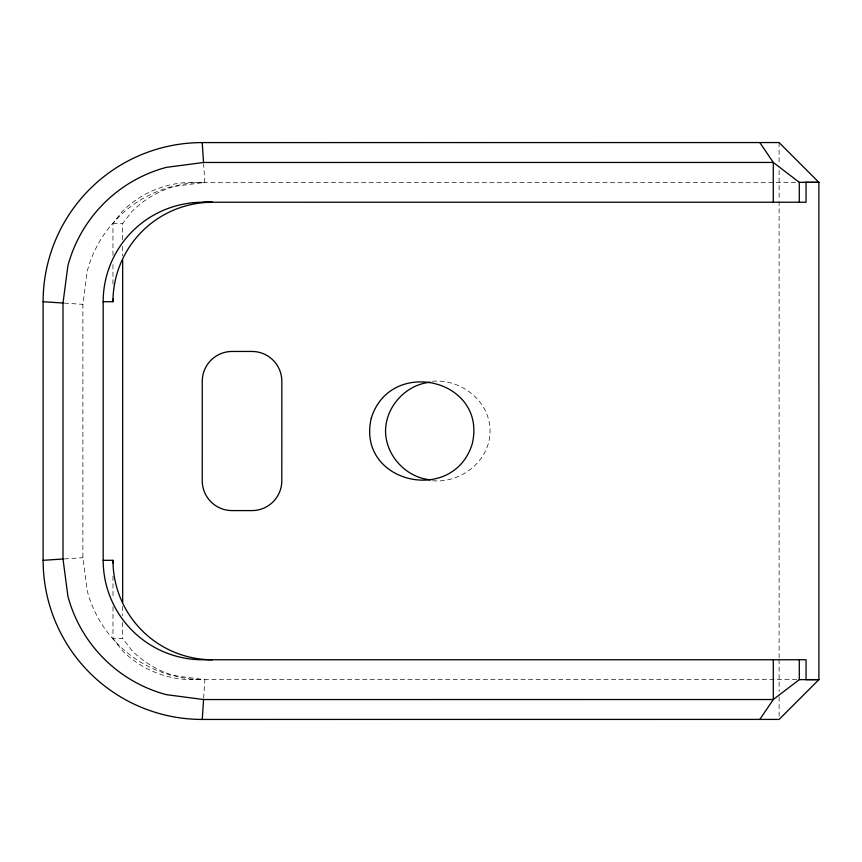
<?xml version="1.0" encoding="UTF-8"?>
<svg xmlns="http://www.w3.org/2000/svg" width="862" height="862" viewBox="0 0 862 862"><rect width="100%" height="100%" fill="white"/><g stroke="black" fill="none" stroke-linecap="round" stroke-linejoin="round"><path stroke-width="0.65" stroke-dasharray="4.31 3.23" d="M203.647 698.231L204.865 679.665L171.452 675.269A119.01 119.01 0 0 1 87.299 591.127L82.903 557.714L82.892 304.34L87.288 270.927A119.01 119.01 0 0 1 171.43 186.774L204.844 182.378L203.626 163.812M112.965 255.346L112.965 223.549L122.21 211.502A99.453 99.453 0 0 1 192.528 182.367L796.65 182.345M122.673 239.658L122.673 223.549L131.908 211.502A99.453 99.453 0 0 1 202.236 182.367M64.338 558.932L82.903 557.714M112.965 223.549L122.673 223.549M432.444 381.284C461.138 378.644 490.144 401.272 490.036 431.011C490.144 460.761 461.148 483.388 432.444 480.748M112.987 606.697L112.987 638.494L122.684 638.494L131.929 650.541A99.453 99.453 0 0 0 202.258 679.665M796.671 679.633L192.56 679.665A99.453 99.453 0 0 1 122.232 650.53L112.987 638.494M64.327 303.122L82.892 304.34M779.086 142.553L779.097 165.105M779.097 170.407L779.097 199.822M779.097 201.158L779.119 658.137M779.119 659.484L779.119 691.572M779.119 696.873L779.119 719.425M122.673 246.37L122.673 255.777M122.684 606.266L122.684 615.662M122.684 622.386L122.684 638.494M112.965 264.623L112.965 285.818M112.987 576.215L112.987 597.42"/><path stroke-width="1.29" d="M202.258 719.447L203.561 699.545L773.3 699.524L799.3 679.633L818.9 679.633L818.878 182.345L779.086 142.553L202.225 142.586A159.136 159.136 0 0 0 43.111 301.732L43.122 560.322A159.136 159.136 0 0 0 202.258 719.447L779.119 719.414L818.9 679.633L806.067 679.633L806.067 659.742L202.656 659.764A99.464 99.464 0 0 1 103.181 560.311L103.171 301.722A99.464 99.464 0 0 1 202.635 202.258L212.429 202.258A99.453 99.453 0 0 0 112.976 301.722L103.171 301.722M203.561 699.545L166.269 694.643A139.073 139.073 0 0 1 67.926 596.31L63.012 559.007L63.001 303.025L67.904 265.733A139.073 139.073 0 0 1 166.237 167.39L203.54 162.476L773.279 162.444L799.279 182.345L818.878 182.345L805.41 182.345M759.831 719.414L773.3 699.524L773.3 659.742M430.407 382.211C406.067 384.409 385.659 406.498 385.54 431.022C385.659 455.535 406.077 477.623 430.407 479.822M43.111 560.322L63.012 559.007M202.635 202.258L806.045 202.236L806.045 182.345M103.181 560.311L112.987 560.311A99.453 99.453 0 0 0 212.451 659.764M43.1 301.722L63.001 303.025M759.799 142.553L773.279 162.444L773.279 202.236M202.225 142.586L203.54 162.476M799.279 182.345L799.279 202.236M799.3 659.742L799.3 679.633M122.673 259.807L122.684 602.236M112.976 299.071L112.976 301.722M112.987 560.311L112.987 562.961M371.285 418.145C355.952 482.882 453.143 505.595 472.236 443.887C487.569 379.14 390.389 356.426 371.285 418.145M251.995 351.448L232.083 351.459A29.836 29.836 0 0 0 202.268 381.295L202.247 480.748A29.836 29.836 0 0 0 232.083 510.584L251.995 510.584A29.836 29.836 0 0 0 281.809 480.748L281.831 381.284A29.836 29.836 0 0 0 251.973 351.459"/></g></svg>
